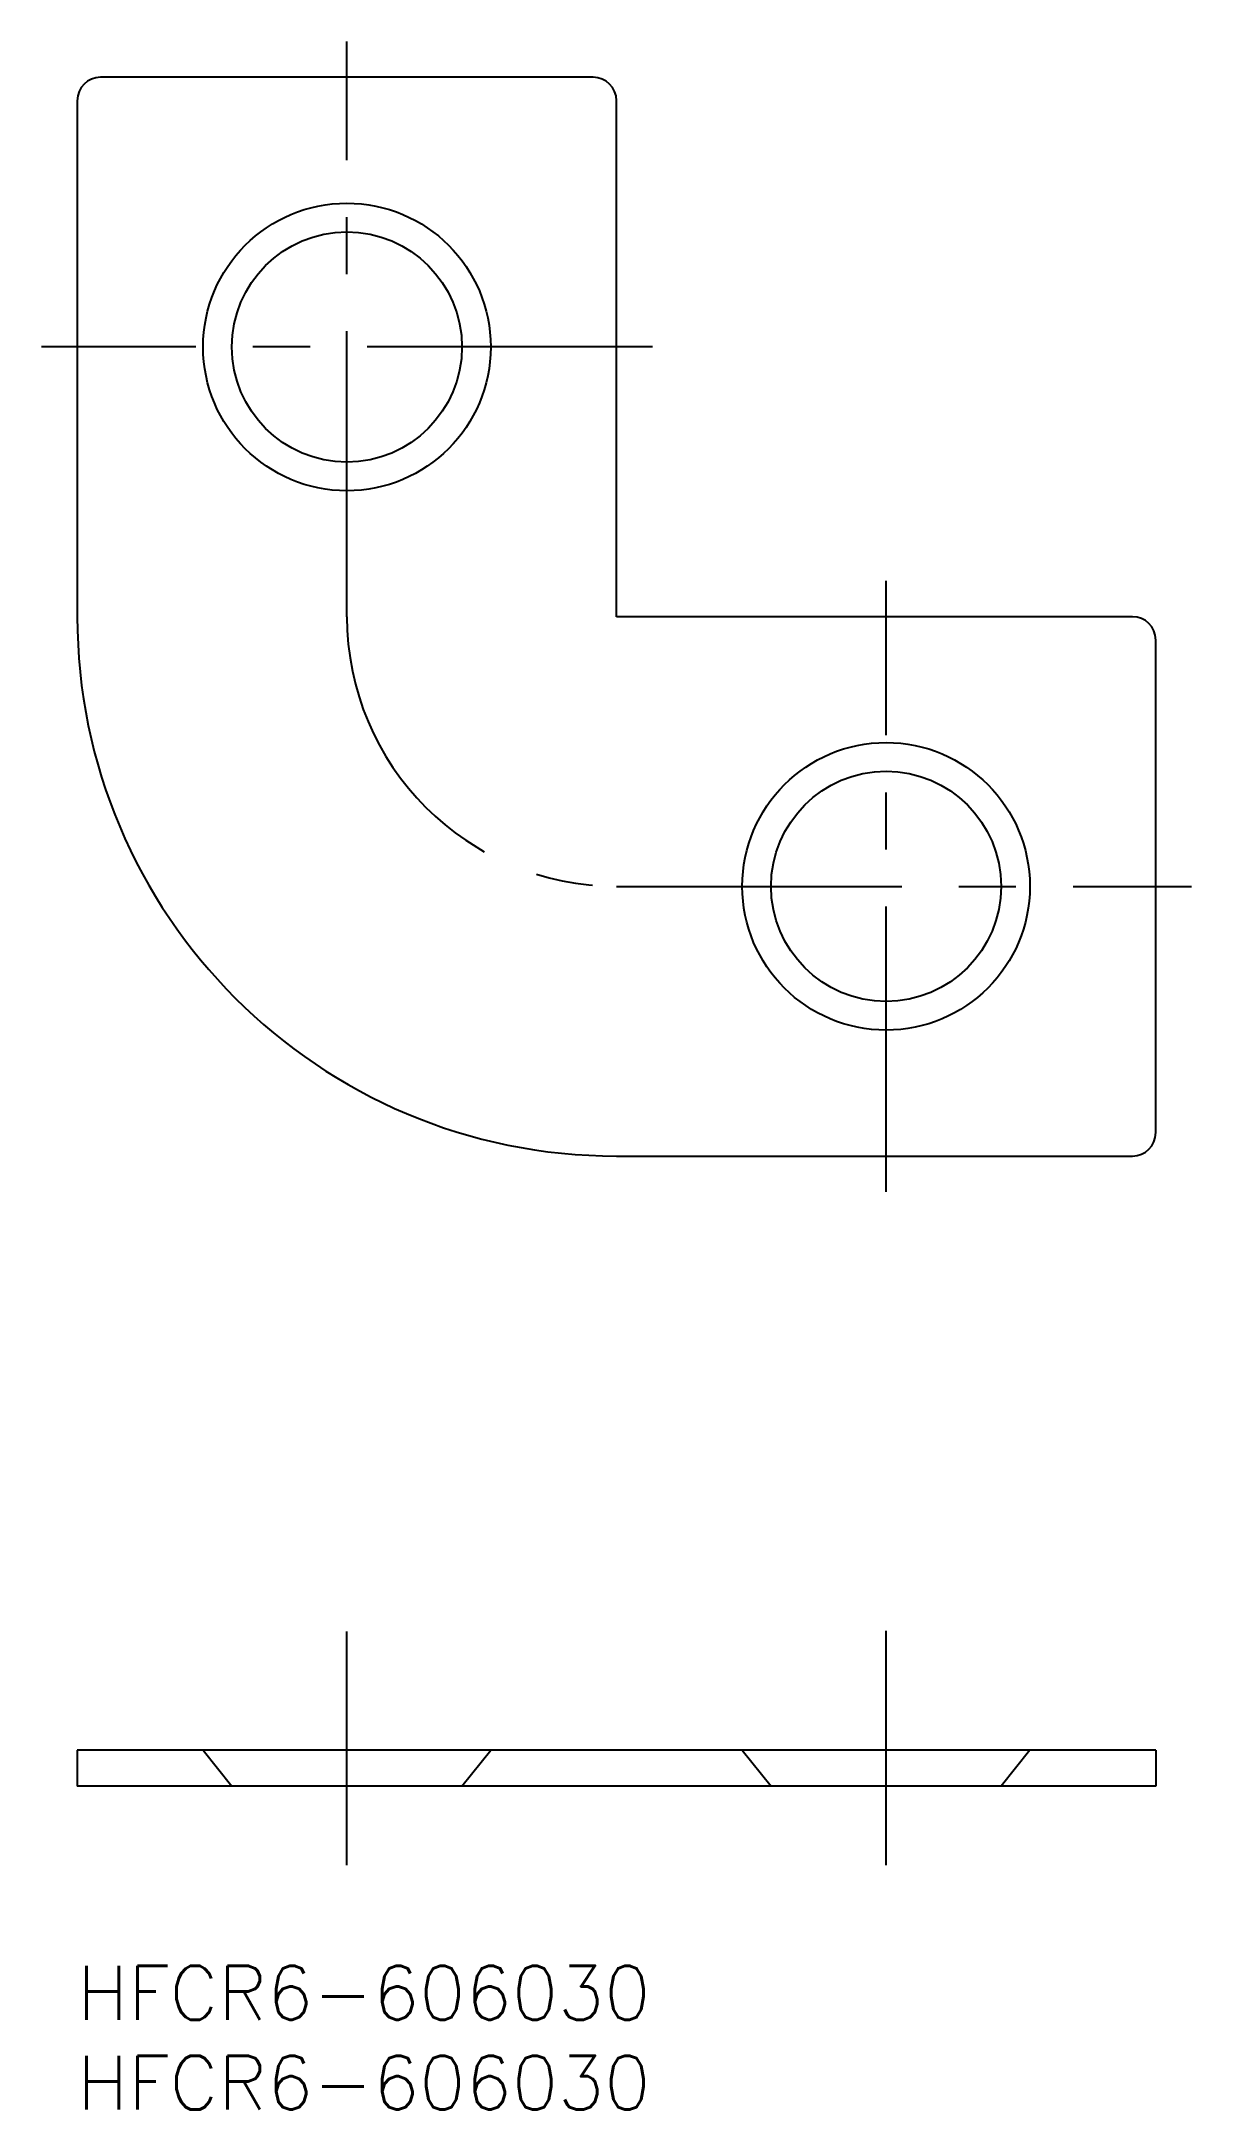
# Model space of a CAD drawing. Extents: x -2 to 62, y -8 to 107.
import ezdxf

# ---------------------------------------------------------------- set-up
doc = ezdxf.new("R2010")
doc.units = 0
doc.header["$LTSCALE"] = 0.5
doc.linetypes.add('CENTER', pattern=[50.8, 31.75, -6.35, 6.35, -6.35])
doc.linetypes.add('DASHED', pattern=[19.05, 12.7, -6.35])
for name, color, linetype in [('MSM_CENTER', 1, 'CENTER'), ('MSM_CONTINUOUS', 7, 'CONTINUOUS'), ('MSM_DASHED', 4, 'DASHED'), ('MSM_PART_NUMBER', 7, 'CONTINUOUS')]:
    doc.layers.add(name, color=color, linetype=linetype)
doc.styles.get("Standard").update_dxf_attribs({"font": 'txt.shx', "height": 3, "bigfont": 'bigfont.shx'})

# ---------------------------------------------------------------- blocks, each defined once
blk = doc.blocks.new('*U2')
at = {"layer": 'MSM_PART_NUMBER'}
blk.add_text('HFCR6-606030', height=3, dxfattribs=at).set_placement((0, -3))
blk = doc.blocks.new('*U3')
at = {"layer": 'MSM_PART_NUMBER'}
blk.add_text('HFCR6-606030', height=3, dxfattribs=at).set_placement((0, -8))

msp = doc.modelspace()

# ---------------------------------------------------------------- linework, layer by layer
at = {"layer": 'MSM_CENTER'}
for p, q in [((15, 75.04), (15, 107.04)), ((32, 90.04), (-2, 90.04)), ((45, 43.04), (45, 77.04)), ((30, 60.04), (62, 60.04)), ((15, 5.6), (15, 18.59)), ((45, 5.6), (45, 18.63))]:
    msp.add_line(p, q, dxfattribs=at)
msp.add_arc((30, 75.04), 15, 180, 270, dxfattribs=at)
at = {"layer": 'MSM_CONTINUOUS'}
for p, q in [((28.7, 105.04), (1.3, 105.04)), ((0, 103.74), (0, 75.04)), ((30, 75.04), (30, 103.74)), ((58.7, 75.04), (30, 75.04)), ((60, 46.34), (60, 73.74)), ((30, 45.04), (58.7, 45.04)), ((60, 12), (0, 12)), ((0, 12), (0, 10)), ((60, 12), (60, 10)), ((60, 10), (0, 10))]:
    msp.add_line(p, q, dxfattribs=at)
for centre, radius in [((15, 90.04), 8), ((15, 90.04), 6.4), ((45, 60.04), 8), ((45, 60.04), 6.4)]:
    msp.add_circle(centre, radius, dxfattribs=at)
for centre, radius, start, end in [((1.3, 103.74), 1.3, 90, 180), ((28.7, 103.74), 1.3, 0, 90), ((30, 75.04), 30, 180, 270), ((58.7, 73.74), 1.3, 0, 90), ((58.7, 46.34), 1.3, 270, 0)]:
    msp.add_arc(centre, radius, start, end, dxfattribs=at)
at = {"layer": 'MSM_DASHED'}
for p, q in [((7, 12), (8.6, 10)), ((21.4, 10), (23, 12)), ((37, 12), (38.6, 10)), ((53, 12), (51.4, 10))]:
    msp.add_line(p, q, dxfattribs=at)

# ---------------------------------------------------------------- block references
at = {"layer": 'MSM_CONTINUOUS'}
for name in ['*U2', '*U3']:
    msp.add_blockref(name, (0, 0), dxfattribs=at)

doc.saveas('drawing.dxf')
